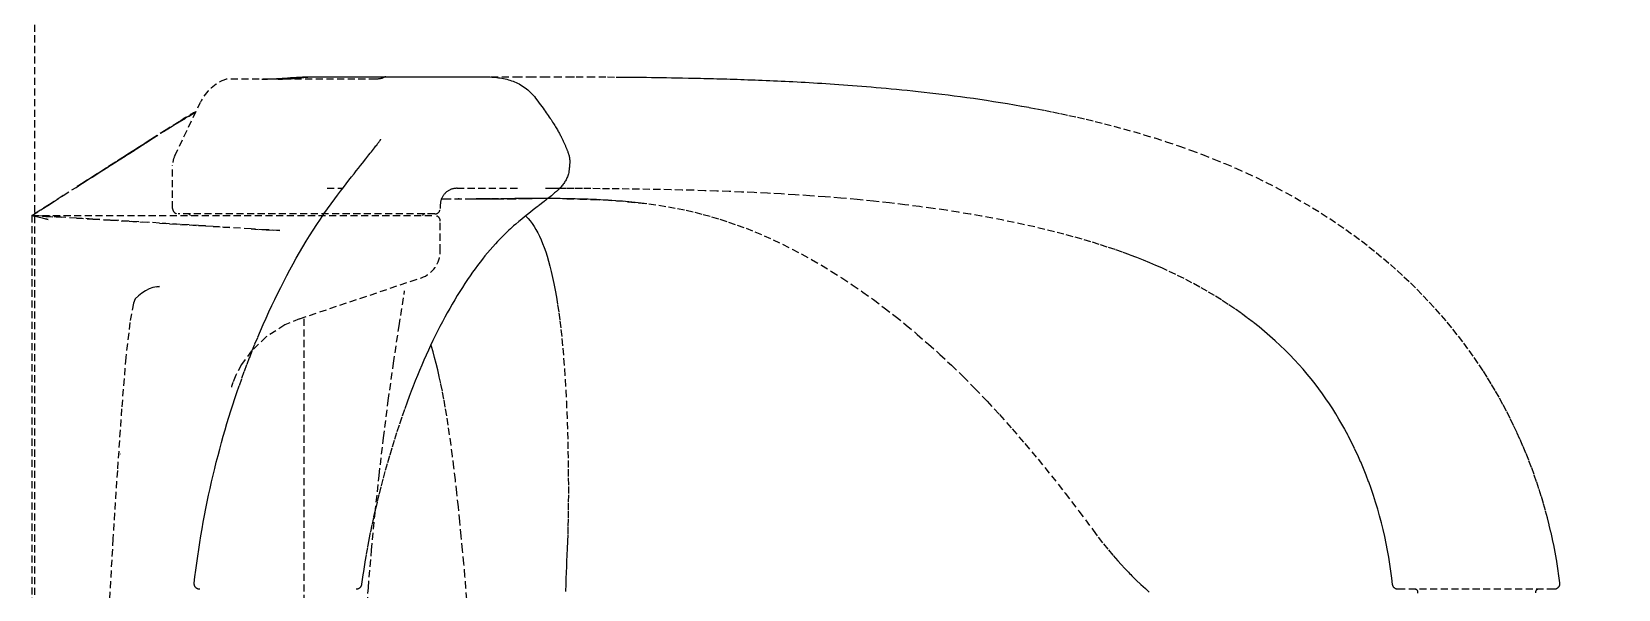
# Model space of a CAD drawing. Header units: millimetres. Extents: x 0 to 84100, y 0 to 59400.
# Drawn here: x 20864.3 to 21148.8, y 31258.5 to 31358.5 of the extents above; entities that cross this region are included whole.
import ezdxf

# ---------------------------------------------------------------- set-up
doc = ezdxf.new("R2010")
doc.units = ezdxf.units.MM
doc.header["$LTSCALE"] = 0.2
doc.linetypes.add('HIDDEN', pattern=[9.525, 6.35, -3.175])
doc.layers.add('A_什器', color=9, linetype='HIDDEN')

msp = doc.modelspace()

# ---------------------------------------------------------------- linework, layer by layer
at = {"layer": 'A_什器'}
for points in [[(20864.8, 31655), (20864.8, 29405), (22914.8, 29405), (22914.8, 31655)], [(20927.83, 31350.39), (20927.81, 31350.39), (20927.8, 31350.39), (20927.78, 31350.39), (20927.76, 31350.39), (20927.75, 31350.39), (20927.73, 31350.38), (20927.71, 31350.38), (20927.7, 31350.37), (20927.68, 31350.37), (20927.67, 31350.37), (20927.66, 31350.36), (20927.65, 31350.36), (20927.63, 31350.35), (20927.62, 31350.35), (20927.61, 31350.34), (20927.6, 31350.34), (20927.6, 31350.33), (20927.59, 31350.33), (20927.58, 31350.33), (20927.58, 31350.32), (20927.57, 31350.32), (20927.57, 31350.32), (20927.56, 31350.31), (20927.56, 31350.31), (20927.55, 31350.31), (20927.55, 31350.31), (20927.55, 31350.31), (20927.55, 31350.3), (20927.54, 31350.3), (20927.54, 31350.3), (20927.54, 31350.3), (20927.53, 31350.29), (20927.53, 31350.29), (20927.52, 31350.29), (20927.52, 31350.29), (20927.52, 31350.28), (20927.51, 31350.28), (20927.51, 31350.28), (20927.5, 31350.27), (20927.49, 31350.27), (20927.48, 31350.26), (20927.47, 31350.25), (20927.46, 31350.25), (20927.44, 31350.24), (20927.42, 31350.23), (20927.41, 31350.22), (20927.39, 31350.21), (20927.36, 31350.2), (20927.34, 31350.19), (20927.31, 31350.18), (20927.29, 31350.17), (20927.25, 31350.15), (20927.22, 31350.14), (20927.18, 31350.13), (20927.14, 31350.11), (20927.1, 31350.1), (20927.05, 31350.09), (20927, 31350.07), (20926.95, 31350.06), (20926.89, 31350.05), (20926.82, 31350.03), (20926.75, 31350.02), (20926.67, 31350.01), (20926.59, 31350), (20926.5, 31349.99), (20926.4, 31349.98), (20926.29, 31349.97), (20926.17, 31349.97), (20926.05, 31349.97), (20899.33, 31349.97)], [(20905.57, 31349.97), (20905.82, 31349.97), (20906.09, 31349.97), (20906.35, 31349.98), (20906.61, 31349.98), (20906.91, 31349.99), (20907.23, 31350.01), (20907.56, 31350.02), (20907.88, 31350.04), (20908.22, 31350.06), (20908.56, 31350.08), (20908.9, 31350.1), (20909.25, 31350.13), (20909.61, 31350.15), (20910.69, 31350.23), (20911.06, 31350.25), (20911.43, 31350.28), (20911.8, 31350.3), (20912.17, 31350.32), (20912.53, 31350.34), (20912.9, 31350.36), (20913.27, 31350.37), (20913.63, 31350.38), (20913.99, 31350.39), (20914.33, 31350.39)], [(20908.5, 31349.97), (20908.75, 31349.97), (20909.01, 31349.97), (20909.27, 31349.98), (20909.53, 31349.99), (20909.85, 31350.01), (20910.19, 31350.02), (20910.53, 31350.05), (20910.88, 31350.07), (20911.23, 31350.1), (20911.6, 31350.13), (20911.97, 31350.17), (20912.71, 31350.23), (20913.09, 31350.27), (20913.46, 31350.3), (20913.83, 31350.32), (20914.19, 31350.35), (20914.55, 31350.37), (20914.9, 31350.38), (20915.24, 31350.39), (20915.55, 31350.39)], [(20914.33, 31350.39), (20950.93, 31350.39), (20951.03, 31350.39), (20953.53, 31350.39), (20956.02, 31350.39), (20958.11, 31350.39), (20960.39, 31350.38), (20961.95, 31350.38), (20964.1, 31350.37), (20965.99, 31350.36), (20967.54, 31350.35), (20969.12, 31350.34), (20970.34, 31350.33), (20971.58, 31350.32), (20972.84, 31350.31), (20973.69, 31350.3), (20974.56, 31350.29), (20975.43, 31350.28), (20976.32, 31350.26), (20977.21, 31350.25), (20978.13, 31350.24), (20979.06, 31350.22), (20980.02, 31350.2), (20981.02, 31350.18), (20982.07, 31350.16), (20982.6, 31350.15), (20983.15, 31350.14), (20983.7, 31350.13), (20984.26, 31350.11), (20984.83, 31350.1), (20985.41, 31350.09), (20985.99, 31350.07), (20986.57, 31350.06), (20987.16, 31350.04), (20987.76, 31350.02), (20988.36, 31350.01), (20988.97, 31349.99), (20989.58, 31349.97), (20990.2, 31349.95), (20990.82, 31349.93), (20991.45, 31349.91), (20992.09, 31349.89), (20992.72, 31349.86), (20993.36, 31349.84), (20994.01, 31349.82), (20994.66, 31349.79), (20995.32, 31349.76), (20995.98, 31349.74), (20996.66, 31349.71), (20997.34, 31349.68), (20998.02, 31349.65), (20998.71, 31349.61), (20999.41, 31349.58), (21000.11, 31349.55), (21000.82, 31349.51), (21001.54, 31349.47), (21002.26, 31349.43), (21002.99, 31349.39), (21003.72, 31349.35), (21004.47, 31349.31), (21005.21, 31349.26), (21005.97, 31349.22), (21006.73, 31349.17), (21007.5, 31349.12), (21008.28, 31349.07), (21009.06, 31349.01), (21009.86, 31348.96), (21010.66, 31348.9), (21011.48, 31348.84), (21012.3, 31348.77), (21013.14, 31348.71), (21013.99, 31348.64), (21014.85, 31348.57), (21015.72, 31348.49), (21016.61, 31348.42), (21017.51, 31348.33), (21018.43, 31348.25), (21019.36, 31348.16), (21020.32, 31348.06), (21021.29, 31347.97), (21022.28, 31347.86), (21023.29, 31347.76), (21024.32, 31347.64), (21025.37, 31347.52), (21026.43, 31347.4), (21027.52, 31347.27), (21028.62, 31347.13), (21029.73, 31346.99), (21030.86, 31346.84), (21032.01, 31346.68), (21033.17, 31346.52), (21034.35, 31346.35), (21035.54, 31346.17), (21036.76, 31345.98), (21038, 31345.79), (21039.26, 31345.58), (21040.54, 31345.36), (21041.84, 31345.13), (21043.18, 31344.89), (21044.54, 31344.64), (21045.93, 31344.37), (21047.35, 31344.08), (21048.81, 31343.78), (21050.3, 31343.46), (21051.83, 31343.12), (21053.39, 31342.76), (21055, 31342.37), (21056.65, 31341.96), (21058.34, 31341.52), (21060.08, 31341.05), (21061.87, 31340.55), (21063.73, 31340), (21065.68, 31339.41), (21067.75, 31338.74), (21069.93, 31338), (21072.12, 31337.23), (21074.23, 31336.44), (21076.27, 31335.64), (21078.26, 31334.83), (21080.21, 31333.99)], [(20915.55, 31350.39), (20943.35, 31350.39), (20943.83, 31350.39), (20944.31, 31350.39), (20944.75, 31350.39), (20945.15, 31350.38), (20945.52, 31350.38), (20945.86, 31350.37), (20946.18, 31350.36), (20946.5, 31350.35), (20946.8, 31350.33), (20947.11, 31350.31), (20947.41, 31350.29), (20947.71, 31350.26), (20948.01, 31350.22), (20948.31, 31350.18), (20948.62, 31350.13), (20948.92, 31350.07), (20949.21, 31350.01), (20949.5, 31349.94), (20949.79, 31349.86), (20950.07, 31349.77), (20950.35, 31349.68), (20950.63, 31349.58), (20950.9, 31349.47), (20951.17, 31349.35), (20951.44, 31349.23), (20951.7, 31349.09), (20951.97, 31348.94), (20952.24, 31348.78), (20952.5, 31348.61), (20952.77, 31348.43), (20953.02, 31348.23), (20953.27, 31348.03), (20953.52, 31347.81), (20953.77, 31347.58), (20954, 31347.34), (20954.24, 31347.08), (20954.46, 31346.82), (20954.65, 31346.57)], [(20954.65, 31346.57), (20955.08, 31346), (20955.33, 31345.66), (20955.56, 31345.34), (20955.78, 31345.04), (20956, 31344.75), (20956.2, 31344.47), (20956.39, 31344.19), (20956.58, 31343.93), (20956.76, 31343.67), (20956.94, 31343.42), (20957.11, 31343.17), (20957.27, 31342.93), (20957.43, 31342.7), (20957.58, 31342.47), (20957.72, 31342.25), (20957.86, 31342.03), (20957.99, 31341.82), (20958.12, 31341.62), (20958.24, 31341.42), (20958.36, 31341.23), (20958.46, 31341.05), (20958.57, 31340.88), (20958.67, 31340.71), (20958.76, 31340.54), (20958.85, 31340.38), (20958.93, 31340.23), (20959.02, 31340.07), (20959.1, 31339.93), (20959.17, 31339.78), (20959.25, 31339.64), (20959.32, 31339.5), (20959.38, 31339.37), (20959.45, 31339.24), (20959.51, 31339.11), (20959.57, 31338.99), (20959.62, 31338.86), (20959.68, 31338.74), (20959.74, 31338.62), (20959.79, 31338.5), (20959.84, 31338.38), (20959.9, 31338.26), (20959.95, 31338.14), (20960, 31338.02), (20960.05, 31337.9), (20960.1, 31337.78), (20960.14, 31337.67), (20960.19, 31337.55), (20960.24, 31337.43), (20960.28, 31337.31), (20960.33, 31337.2), (20960.37, 31337.08), (20960.42, 31336.96), (20960.46, 31336.84), (20960.5, 31336.71), (20960.54, 31336.59), (20960.58, 31336.49)], [(20893.71, 31343.99), (20892.92, 31343.58), (20890.77, 31342.33), (20888.4, 31340.87), (20885.83, 31339.24), (20880.95, 31336.1), (20875.26, 31332.47), (20880.95, 31336.1), (20885.83, 31339.24), (20888.4, 31340.87), (20890.77, 31342.33), (20892.92, 31343.58), (20893.71, 31343.99)], [(20889.97, 31336.21), (20894.6, 31345.85)], [(20888.78, 31341.09), (20888.08, 31340.65), (20888.78, 31341.09)], [(20873.56, 31331.39), (20885.58, 31339.05), (20873.56, 31331.39), (20872.26, 31330.56), (20873.56, 31331.39), (20877.52, 31333.91), (20879.25, 31335.01), (20881.18, 31336.24), (20883.36, 31337.64), (20885.57, 31339.06), (20883.36, 31337.64), (20881.18, 31336.24), (20879.25, 31335.01)], [(20884.91, 31338.62), (20886.37, 31339.56), (20884.91, 31338.62)], [(20918.65, 31328.49), (20919.15, 31329.17), (20919.68, 31329.86), (20920.2, 31330.54), (20920.71, 31331.21), (20921.2, 31331.85), (20921.67, 31332.45), (20922.11, 31333.01), (20922.52, 31333.53), (20922.91, 31334.02), (20923.28, 31334.49), (20923.62, 31334.92), (20924.24, 31335.7), (20924.78, 31336.37), (20925.01, 31336.67), (20925.23, 31336.94), (20925.42, 31337.19), (20925.6, 31337.41), (20925.76, 31337.62), (20925.91, 31337.81), (20926.05, 31337.98), (20926.17, 31338.14), (20926.28, 31338.29), (20926.37, 31338.42), (20926.46, 31338.54), (20926.54, 31338.64), (20926.61, 31338.74), (20926.67, 31338.82), (20926.73, 31338.9), (20926.77, 31338.96), (20926.81, 31339.01), (20926.84, 31339.06), (20926.86, 31339.09), (20926.88, 31339.12), (20926.89, 31339.14), (20926.9, 31339.16), (20926.91, 31339.16), (20926.91, 31339.17)], [(20880.41, 31335.76), (20880.42, 31335.76)], [(20960.58, 31336.49), (20960.62, 31336.37), (20960.66, 31336.22), (20960.7, 31336.07), (20960.73, 31335.91), (20960.75, 31335.76), (20960.77, 31335.61), (20960.78, 31335.46), (20960.79, 31335.31), (20960.79, 31335.16), (20960.79, 31335.03)], [(20872.92, 31330.98), (20878.75, 31334.69)], [(20877.71, 31334.03), (20878.15, 31334.31)], [(20879.02, 31334.87), (20879.39, 31335.11)], [(20960.79, 31335.03), (20960.79, 31334.99), (20960.78, 31334.9), (20960.78, 31334.81), (20960.77, 31334.72), (20960.77, 31334.63), (20960.76, 31334.54), (20960.75, 31334.46), (20960.75, 31334.37), (20960.74, 31334.29), (20960.73, 31334.21), (20960.72, 31334.12), (20960.71, 31334.04), (20960.71, 31333.96), (20960.7, 31333.87), (20960.68, 31333.78), (20960.67, 31333.7), (20960.66, 31333.61), (20960.65, 31333.49), (20960.63, 31333.42), (20960.6, 31333.21), (20960.55, 31333.01), (20960.5, 31332.81), (20960.43, 31332.62), (20960.36, 31332.44), (20960.29, 31332.26), (20960.21, 31332.08), (20960.12, 31331.91), (20960.03, 31331.74), (20959.93, 31331.58), (20959.82, 31331.42), (20959.71, 31331.27), (20959.6, 31331.12), (20959.49, 31330.97), (20959.37, 31330.82), (20959.24, 31330.68), (20959.12, 31330.54), (20958.99, 31330.41), (20958.85, 31330.27), (20958.71, 31330.13), (20958.57, 31329.99), (20958.41, 31329.84), (20958.25, 31329.7), (20958.08, 31329.55), (20957.9, 31329.39), (20957.7, 31329.22), (20957.49, 31329.05), (20957.27, 31328.87), (20957.03, 31328.68), (20956.76, 31328.47), (20956.48, 31328.25), (20956.18, 31328.01), (20955.11, 31327.2), (20954.69, 31326.87), (20954.23, 31326.51), (20953.73, 31326.12), (20953.21, 31325.7), (20952.69, 31325.28), (20952.17, 31324.86), (20951.66, 31324.43), (20951.13, 31323.98), (20950.72, 31323.63)], [(21080.21, 31333.99), (21082.07, 31333.16), (21083.9, 31332.31), (21085.69, 31331.44), (21087.43, 31330.55), (21089.14, 31329.65), (21090.8, 31328.74), (21092.42, 31327.81), (21094, 31326.87), (21095.54, 31325.92), (21097.05, 31324.95), (21098.52, 31323.97), (21099.96, 31322.98), (21101.37, 31321.97), (21102.74, 31320.95), (21104.08, 31319.91), (21105.39, 31318.87), (21106.68, 31317.8), (21107.93, 31316.73), (21109.16, 31315.64), (21110.36, 31314.53), (21111.53, 31313.41), (21112.68, 31312.28), (21113.81, 31311.13), (21114.91, 31309.96), (21115.99, 31308.77), (21117.05, 31307.57), (21118.08, 31306.36), (21119.09, 31305.13), (21120.07, 31303.88), (21121.04, 31302.61), (21121.98, 31301.33), (21122.91, 31300.03), (21123.8, 31298.72), (21124.56, 31297.57), (21125.31, 31296.4), (21126.03, 31295.22), (21126.74, 31294.02), (21127.43, 31292.82), (21128.1, 31291.6), (21128.75, 31290.38), (21129.38, 31289.14), (21129.98, 31287.9), (21130.57, 31286.65), (21131.14, 31285.4), (21131.69, 31284.14), (21132.21, 31282.87), (21132.72, 31281.59), (21133.21, 31280.32), (21133.67, 31279.04), (21134.12, 31277.75), (21134.54, 31276.46), (21134.95, 31275.17), (21135.33, 31273.88), (21135.7, 31272.58), (21136.04, 31271.29), (21136.37, 31269.99), (21136.68, 31268.69), (21136.96, 31267.39), (21137.23, 31266.09), (21137.48, 31264.79), (21137.71, 31263.49), (21137.92, 31262.19), (21138.11, 31260.89), (21138.28, 31259.62), (21138.28, 31259.61), (21138.28, 31259.55), (21138.28, 31259.5), (21138.28, 31259.45), (21138.28, 31259.4), (21138.27, 31259.34), (21138.26, 31259.29), (21138.25, 31259.24), (21138.24, 31259.19), (21138.22, 31259.14), (21138.2, 31259.09), (21138.18, 31259.05), (21138.15, 31259), (21138.13, 31258.95), (21138.1, 31258.91), (21138.06, 31258.87), (21138.03, 31258.83), (21137.99, 31258.79), (21137.96, 31258.75), (21137.92, 31258.72), (21137.87, 31258.69), (21137.83, 31258.66), (21137.79, 31258.63), (21137.74, 31258.6), (21137.69, 31258.58), (21137.64, 31258.56), (21137.6, 31258.54), (21137.54, 31258.53), (21137.49, 31258.52), (21137.44, 31258.51), (21137.39, 31258.5), (21137.34, 31258.5), (21137.28, 31258.49), (21109.32, 31258.49), (21109.26, 31258.5), (21109.21, 31258.5), (21109.16, 31258.51), (21109.11, 31258.52), (21109.06, 31258.53), (21109.01, 31258.54), (21108.96, 31258.56), (21108.91, 31258.58), (21108.87, 31258.6), (21108.82, 31258.63), (21108.78, 31258.65), (21108.73, 31258.68), (21108.69, 31258.71), (21108.65, 31258.75), (21108.62, 31258.78), (21108.58, 31258.82), (21108.55, 31258.86), (21108.51, 31258.9), (21108.48, 31258.94), (21108.46, 31258.98), (21108.43, 31259.03), (21108.41, 31259.08), (21108.39, 31259.12), (21108.37, 31259.17), (21108.35, 31259.22), (21108.34, 31259.27), (21108.33, 31259.32), (21108.32, 31259.37), (21108.2, 31260.5), (21108.03, 31261.75), (21107.85, 31262.99), (21107.65, 31264.23), (21107.43, 31265.47), (21107.19, 31266.71), (21106.92, 31267.95), (21106.64, 31269.19), (21106.33, 31270.42), (21106.01, 31271.65), (21105.66, 31272.88), (21105.29, 31274.11), (21104.89, 31275.33), (21104.48, 31276.54), (21104.04, 31277.76), (21103.58, 31278.96), (21103.1, 31280.16), (21102.6, 31281.35), (21102.07, 31282.54), (21101.52, 31283.71), (21100.95, 31284.88), (21100.36, 31286.04), (21099.75, 31287.18), (21099.24, 31288.1), (21098.71, 31289.02), (21098.16, 31289.94), (21097.59, 31290.85), (21097, 31291.75), (21096.39, 31292.65), (21095.76, 31293.55), (21095.11, 31294.44), (21094.43, 31295.32), (21093.74, 31296.2), (21093.02, 31297.07), (21092.28, 31297.94), (21091.51, 31298.8), (21090.72, 31299.66), (21089.9, 31300.52), (21089.06, 31301.37), (21088.18, 31302.21), (21087.28, 31303.05), (21086.34, 31303.89), (21085.38, 31304.72), (21084.38, 31305.54), (21083.35, 31306.36), (21082.28, 31307.17), (21081.18, 31307.98), (21080.04, 31308.78), (21078.87, 31309.58), (21077.65, 31310.36), (21076.39, 31311.14), (21075.09, 31311.92), (21073.75, 31312.68), (21072.36, 31313.44), (21070.93, 31314.19), (21069.44, 31314.93), (21067.93, 31315.65)], [(20869.93, 31329.07), (20868.05, 31327.87), (20869.93, 31329.07), (20872.26, 31330.56)], [(20917.29, 31330.39), (20920.09, 31330.39)], [(20940.58, 31330.39), (20950.42, 31330.39), (20951.44, 31330.39)], [(21067.93, 31315.65), (21067.93, 31315.65), (21066.93, 31316.1), (21065.88, 31316.57), (21064.79, 31317.03), (21063.64, 31317.5), (21062.45, 31317.97), (21061.21, 31318.44), (21059.91, 31318.92), (21058.57, 31319.39), (21057.17, 31319.86), (21055.72, 31320.33), (21054.22, 31320.79), (21052.66, 31321.25), (21051.05, 31321.71), (21049.4, 31322.16), (21047.7, 31322.6), (21045.95, 31323.03), (21044.17, 31323.45), (21042.34, 31323.86), (21040.46, 31324.26), (21038.55, 31324.65), (21036.61, 31325.03), (21034.62, 31325.39), (21032.58, 31325.75), (21030.47, 31326.1), (21028.27, 31326.44), (21025.95, 31326.78), (21023.5, 31327.11), (21020.9, 31327.44), (21018.15, 31327.76), (21015.27, 31328.07), (21012.33, 31328.36), (21009.42, 31328.62), (21006.58, 31328.85), (21003.83, 31329.05), (21001.2, 31329.22), (20998.67, 31329.37), (20996.24, 31329.51), (20993.88, 31329.62), (20991.6, 31329.72), (20989.36, 31329.81), (20987.16, 31329.89), (20985.03, 31329.96), (20982.95, 31330.03), (20980.93, 31330.08), (20978.95, 31330.13), (20977.03, 31330.17), (20975.15, 31330.2), (20973.28, 31330.24), (20971.44, 31330.26), (20969.64, 31330.29), (20967.91, 31330.3), (20966.22, 31330.32), (20964.6, 31330.34), (20963.05, 31330.35), (20961.56, 31330.36), (20960.16, 31330.36), (20958.84, 31330.37), (20957.59, 31330.38), (20956.42, 31330.38)], [(20864.32, 31325.49), (20866.9, 31327.14), (20867.48, 31327.51), (20868.05, 31327.87), (20867.48, 31327.51), (20864.32, 31325.49), (20864.37, 31325.49), (20864.32, 31325.49), (20936.58, 31325.49)], [(20894.46, 31258.49), (20894.41, 31258.5), (20894.35, 31258.5), (20894.3, 31258.51), (20894.25, 31258.52), (20894.2, 31258.53), (20894.15, 31258.54), (20894.1, 31258.56), (20894.05, 31258.58), (20894, 31258.6), (20893.96, 31258.63), (20893.91, 31258.66), (20893.87, 31258.69), (20893.83, 31258.72), (20893.79, 31258.75), (20893.75, 31258.79), (20893.71, 31258.83), (20893.68, 31258.87), (20893.65, 31258.91), (20893.62, 31258.95), (20893.59, 31259), (20893.57, 31259.05), (20893.54, 31259.09), (20893.52, 31259.14), (20893.51, 31259.19), (20893.49, 31259.24), (20893.48, 31259.29), (20893.47, 31259.34), (20893.46, 31259.4), (20893.46, 31259.45), (20893.46, 31259.5), (20893.46, 31259.55), (20893.46, 31259.61), (20893.59, 31260.7), (20893.74, 31261.93), (20893.9, 31263.17), (20894.08, 31264.4), (20894.26, 31265.63), (20894.45, 31266.86), (20894.65, 31268.08), (20894.86, 31269.31), (20895.08, 31270.53), (20895.3, 31271.74), (20895.54, 31272.95), (20895.78, 31274.16), (20896.04, 31275.36), (20896.3, 31276.56), (20896.57, 31277.75), (20896.85, 31278.94), (20897.13, 31280.12), (20897.42, 31281.29), (20897.73, 31282.46), (20898.03, 31283.63), (20898.35, 31284.79), (20898.67, 31285.94), (20899, 31287.08), (20899.33, 31288.21), (20899.68, 31289.34), (20900.02, 31290.46), (20900.38, 31291.57), (20900.74, 31292.67), (20901.1, 31293.75), (20901.55, 31295.05), (20902, 31296.34), (20902.46, 31297.6), (20902.92, 31298.85), (20903.4, 31300.08), (20903.87, 31301.29), (20904.35, 31302.49), (20904.84, 31303.67), (20905.33, 31304.83), (20905.83, 31305.98), (20906.34, 31307.12), (20906.85, 31308.25), (20907.37, 31309.36), (20907.89, 31310.47), (20908.43, 31311.56), (20908.96, 31312.63), (20909.5, 31313.69), (20910.05, 31314.74), (20910.61, 31315.78), (20911.18, 31316.82), (20911.75, 31317.85), (20912.33, 31318.87), (20912.93, 31319.88), (20913.53, 31320.88), (20914.15, 31321.89), (20914.78, 31322.89), (20915.42, 31323.88), (20916.07, 31324.85), (20916.72, 31325.8), (20917.37, 31326.73), (20918.01, 31327.63), (20918.65, 31328.49)], [(20937.79, 31328.49), (20938.24, 31328.49), (20944, 31328.49)], [(20940.95, 31328.49), (20940.79, 31328.49)], [(20943.32, 31328.49), (20944.43, 31328.49), (20945.21, 31328.5), (20945.95, 31328.5), (20946.66, 31328.5), (20947.69, 31328.51), (20949.89, 31328.52), (20951.63, 31328.53), (20953, 31328.54), (20954.05, 31328.54)], [(20955.49, 31328.54), (20953.89, 31328.54), (20953.31, 31328.54), (20952.72, 31328.54), (20952.13, 31328.53), (20950.92, 31328.53), (20949.72, 31328.52), (20948.02, 31328.51), (20946.59, 31328.5), (20945.95, 31328.5), (20945.32, 31328.5), (20944.69, 31328.5), (20944.02, 31328.49)], [(20960.25, 31328.51), (20959.87, 31328.52), (20959.49, 31328.52), (20959.1, 31328.53), (20957.97, 31328.54), (20956.76, 31328.54), (20955.33, 31328.54), (20954.62, 31328.54), (20953.93, 31328.54)], [(20960.25, 31328.51), (20962.61, 31328.46), (20964.89, 31328.39), (20967.08, 31328.29), (20969.18, 31328.16), (20971.2, 31327.99), (20973.13, 31327.8), (20974.98, 31327.58), (20976.76, 31327.34), (20978.47, 31327.06), (20980.11, 31326.76), (20981.69, 31326.44), (20983.22, 31326.09), (20984.72, 31325.71), (20986.22, 31325.3), (20987.73, 31324.84), (20989.26, 31324.34), (20990.82, 31323.8), (20992.4, 31323.21), (20994, 31322.57), (20995.63, 31321.88), (20997.28, 31321.14), (20998.96, 31320.35), (21000.66, 31319.49), (21002.39, 31318.59), (21004.15, 31317.62), (21005.93, 31316.59), (21007.74, 31315.49), (21009.58, 31314.33), (21011.45, 31313.1), (21013.34, 31311.79), (21015.25, 31310.42), (21017.18, 31308.97), (21019.14, 31307.45), (21021.12, 31305.86), (21023.11, 31304.19), (21025.12, 31302.43), (21027.16, 31300.6), (21029.22, 31298.66), (21031.31, 31296.63), (21033.44, 31294.48), (21035.62, 31292.22), (21037.83, 31289.82), (21040.1, 31287.29), (21042.41, 31284.61), (21044.77, 31281.8), (21047.17, 31278.85), (21049.61, 31275.74), (21052.1, 31272.49), (21054.63, 31269.11)], [(20974.62, 31327.61), (20974.11, 31327.68), (20973.58, 31327.74), (20973.05, 31327.8), (20972.5, 31327.85), (20971.95, 31327.91), (20971.38, 31327.96), (20970.81, 31328.02), (20970.22, 31328.06), (20969.62, 31328.11), (20969.01, 31328.16), (20968.35, 31328.2), (20967.68, 31328.24), (20967, 31328.28), (20966.3, 31328.32), (20965.58, 31328.35), (20964.85, 31328.38), (20964.1, 31328.41), (20963.34, 31328.44), (20962.56, 31328.46), (20961.76, 31328.48), (20960.94, 31328.5), (20960.25, 31328.51)], [(20864.32, 31325.52), (20865.42, 31325.26), (20866.17, 31325.08), (20866.79, 31324.93)], [(20864.32, 31325.51), (20864.32, 31089.47)], [(20864.32, 31325.5), (20864.73, 31325.42), (20864.32, 31325.5)], [(20903.65, 31323.09), (20899.81, 31323.34), (20896.83, 31323.54), (20895.5, 31323.63), (20894.2, 31323.71), (20892.53, 31323.82), (20890.91, 31323.92), (20889.05, 31324.04), (20887.25, 31324.15), (20885.44, 31324.26), (20881.82, 31324.48), (20878.45, 31324.68), (20875.29, 31324.87), (20872.34, 31325.04), (20869.6, 31325.2), (20866.82, 31325.36), (20864.32, 31325.49), (20866.82, 31325.36), (20869.6, 31325.2)], [(20864.33, 31325.49), (20864.32, 31325.49), (20864.33, 31325.49)], [(20867.25, 31324.82), (20866.79, 31324.93), (20867.25, 31324.82)], [(20872.34, 31325.04), (20875.29, 31324.87), (20878.45, 31324.68), (20881.82, 31324.48), (20885.44, 31324.26)], [(20887.25, 31324.15), (20889.05, 31324.04), (20890.91, 31323.92), (20892.53, 31323.82), (20894.2, 31323.71), (20895.5, 31323.63)], [(20952.89, 31325.44), (20952.92, 31325.41), (20953.31, 31325), (20953.68, 31324.55), (20954.04, 31324.08), (20954.39, 31323.56), (20954.73, 31323.01), (20955.05, 31322.43), (20955.36, 31321.81), (20955.65, 31321.17), (20955.93, 31320.48), (20956.21, 31319.76), (20956.48, 31318.99), (20956.73, 31318.19), (20956.99, 31317.33), (20957.23, 31316.42), (20957.48, 31315.45), (20957.72, 31314.4), (20957.95, 31313.29), (20958.18, 31312.11), (20958.41, 31310.84), (20958.62, 31309.49), (20958.83, 31308.08), (20959.02, 31306.61), (20959.21, 31305.06), (20959.39, 31303.43), (20959.55, 31301.71), (20959.7, 31299.91), (20959.84, 31298.05), (20959.97, 31296.14), (20960.08, 31294.2), (20960.18, 31292.25), (20960.26, 31290.32), (20960.33, 31288.45), (20960.39, 31286.66), (20960.44, 31284.93), (20960.47, 31283.25), (20960.5, 31281.61), (20960.52, 31280.01), (20960.53, 31278.45), (20960.54, 31276.92), (20960.54, 31275.41), (20960.53, 31273.94), (20960.52, 31272.49), (20960.49, 31271.06), (20960.46, 31269.68), (20960.43, 31268.34), (20960.38, 31267.04), (20960.33, 31265.8), (20960.28, 31264.62), (20960.23, 31263.54), (20960.19, 31262.56), (20960.15, 31261.51), (20960.11, 31260.44), (20960.07, 31259.38), (20960.01, 31257.72)], [(20896.83, 31323.54), (20899.81, 31323.34)], [(20908.79, 31322.84), (20906.33, 31322.95), (20903.65, 31323.09), (20906.33, 31322.95), (20908.79, 31322.84)], [(20950.72, 31323.63), (20950.47, 31323.41), (20950.17, 31323.14), (20949.87, 31322.86), (20949.55, 31322.56), (20949.22, 31322.25), (20948.89, 31321.92), (20948.54, 31321.57), (20948.19, 31321.21), (20947.84, 31320.84), (20947.49, 31320.46)], [(20947.49, 31320.46), (20946.98, 31319.91), (20946.5, 31319.36), (20946.03, 31318.81), (20945.58, 31318.26), (20945.13, 31317.7), (20944.7, 31317.14), (20944.26, 31316.56), (20943.82, 31315.96), (20943.37, 31315.34), (20942.92, 31314.7), (20942.46, 31314.03), (20942, 31313.33), (20941.54, 31312.62), (20941.08, 31311.89), (20940.62, 31311.15), (20940.17, 31310.4), (20939.72, 31309.63), (20939.27, 31308.85), (20938.83, 31308.06), (20938.38, 31307.26), (20937.95, 31306.44), (20937.52, 31305.61), (20937.09, 31304.78), (20936.67, 31303.94), (20936.26, 31303.09), (20935.85, 31302.22), (20935.44, 31301.35), (20935.04, 31300.46), (20934.64, 31299.56), (20934.24, 31298.66), (20933.86, 31297.74), (20933.47, 31296.81), (20933.09, 31295.88), (20932.72, 31294.94), (20932.36, 31293.99), (20932, 31293.03), (20931.64, 31292.07), (20931.16, 31290.71), (20930.67, 31289.33), (20930.21, 31287.94), (20929.75, 31286.56), (20929.3, 31285.17), (20928.87, 31283.78), (20928.46, 31282.4), (20928.05, 31281.01), (20927.66, 31279.63), (20927.28, 31278.24), (20926.92, 31276.86), (20926.57, 31275.49), (20926.23, 31274.12), (20925.91, 31272.75), (20925.6, 31271.39), (20925.31, 31270.04), (20925.03, 31268.69), (20924.77, 31267.35), (20924.52, 31266.01), (20924.28, 31264.68), (20924.05, 31263.34), (20923.84, 31262.01), (20923.64, 31260.67), (20923.46, 31259.36), (20923.45, 31259.33), (20923.44, 31259.28), (20923.43, 31259.23), (20923.42, 31259.18), (20923.4, 31259.13), (20923.38, 31259.08), (20923.36, 31259.03), (20923.33, 31258.99), (20923.3, 31258.94), (20923.27, 31258.9), (20923.24, 31258.86), (20923.21, 31258.82), (20923.17, 31258.78), (20923.13, 31258.75), (20923.09, 31258.71), (20923.05, 31258.68), (20923.01, 31258.65), (20922.96, 31258.63), (20922.92, 31258.6), (20922.87, 31258.58), (20922.82, 31258.56), (20922.77, 31258.54), (20922.72, 31258.53), (20922.67, 31258.52), (20922.62, 31258.51), (20922.57, 31258.5), (20922.52, 31258.5), (20922.47, 31258.49)], [(20886.75, 31312.74), (20887.23, 31312.79), (20886.75, 31312.74), (20886.05, 31312.59), (20885.38, 31312.34), (20884.72, 31312), (20884.07, 31311.58), (20883.45, 31311.09), (20882.84, 31310.55), (20882.54, 31309.78), (20881.92, 31306.35), (20881.2, 31300.06), (20880.44, 31290.86), (20879.67, 31279.78), (20878.89, 31267.56), (20878.1, 31254.19)], [(20886.05, 31312.59), (20885.38, 31312.34), (20884.72, 31312)], [(20887.22, 31312.79), (20887.23, 31312.79), (20887.22, 31312.79)], [(20912.34, 31307), (20934.18, 31314.35)], [(20883.45, 31311.09), (20882.84, 31310.55)], [(20922.65, 31211.59), (20922.73, 31218.33), (20922.88, 31225.07), (20923.1, 31231.81), (20923.39, 31238.54), (20923.75, 31245.28), (20924.18, 31252.02), (20924.68, 31258.75), (20925.26, 31265.48), (20925.9, 31272.2), (20926.62, 31278.92), (20927.4, 31285.63), (20928.26, 31292.33), (20929.19, 31299.03), (20930.19, 31305.72), (20931.19, 31312.01)], [(20912.34, 31307), (20909.69, 31305.89), (20906.35, 31303.74), (20903.74, 31301.24), (20901.95, 31298.8), (20900.91, 31296.86), (20900.38, 31295.54), (20900.16, 31294.85), (20900.13, 31294.75)], [(20913.12, 31307), (20913.12, 31107.99)], [(20942.35, 31256.65), (20942.18, 31258.69), (20942, 31260.84), (20941.81, 31263.11), (20941.59, 31265.5), (20941.35, 31268.03), (20941.09, 31270.66), (20940.82, 31273.29), (20940.54, 31275.8), (20940.28, 31278.14), (20940.02, 31280.32), (20939.76, 31282.36), (20939.51, 31284.32), (20939.25, 31286.18), (20938.99, 31287.94), (20938.74, 31289.58), (20938.48, 31291.13), (20938.22, 31292.6), (20937.95, 31294.01), (20937.67, 31295.37), (20937.39, 31296.65), (20937.12, 31297.85), (20936.84, 31298.99), (20936.56, 31300.06), (20936.28, 31301.08), (20936, 31302.03), (20935.9, 31302.34)], [(20880.21, 31282.74), (20880.22, 31282.76)], [(21054.63, 31269.11), (21055.56, 31267.85), (21056.48, 31266.67), (21057.37, 31265.56), (21058.23, 31264.54), (21059.06, 31263.6), (21059.68, 31262.91), (21060.32, 31262.22), (21060.96, 31261.55), (21061.17, 31261.34), (21061.38, 31261.12), (21061.59, 31260.91), (21062.38, 31260.13), (21063.19, 31259.37), (21064, 31258.62), (21064.71, 31257.98)]]:
    msp.add_lwpolyline(points, dxfattribs=at)
for points in [[(20940.58, 31330.39), (20940.46, 31330.39), (20940.34, 31330.38), (20940.23, 31330.37), (20940.11, 31330.36), (20939.99, 31330.33), (20939.88, 31330.31), (20939.76, 31330.28), (20939.65, 31330.24), (20939.54, 31330.21), (20939.43, 31330.16), (20939.32, 31330.12), (20939.21, 31330.06), (20939.11, 31330.01), (20939.01, 31329.95), (20938.91, 31329.88), (20938.81, 31329.82), (20938.72, 31329.74), (20938.63, 31329.67), (20938.54, 31329.59), (20938.45, 31329.51), (20938.37, 31329.42), (20938.29, 31329.33), (20938.22, 31329.24), (20938.15, 31329.15), (20938.08, 31329.05), (20938.02, 31328.95), (20937.96, 31328.85), (20937.9, 31328.74), (20937.85, 31328.64), (20937.8, 31328.53), (20937.76, 31328.42), (20937.72, 31328.31), (20937.69, 31328.19), (20937.66, 31328.08), (20937.64, 31327.96), (20937.62, 31327.85), (20937.6, 31327.73), (20937.59, 31327.61), (20937.58, 31327.49), (20937.58, 31327.39), (20937.58, 31326.79, -0.414214), (20936.58, 31325.79), (20890.58, 31325.79, -0.414214), (20889.58, 31326.79), (20889.58, 31334.48, -0.112349), (20889.97, 31336.21), (20894.6, 31345.85, -0.198996), (20899.16, 31349.94, -0.08459), (20899.33, 31349.97)], [(20889.32, 31341.43), (20891.44, 31342.79, -0.022317), (20893.76, 31344.13)], [(20892.79, 31325.49, 0.29755), (20892.33, 31325.79)], [(20934.18, 31314.35, 0.322028), (20937.58, 31319.09), (20937.58, 31324.49)], [(20934.83, 31325.79, 0.29755), (20934.37, 31325.49)], [(20937.58, 31324.49, 0.414214), (20936.58, 31325.49)], [(21112.88, 31257.81), (21112.88, 31257.99, 0.414214), (21112.38, 31258.49)], [(21134.45, 31258.49, 0.414214), (21133.95, 31257.99), (21133.95, 31257.83)]]:
    msp.add_lwpolyline(points, format="xyb", dxfattribs=at)

doc.saveas('drawing.dxf')
